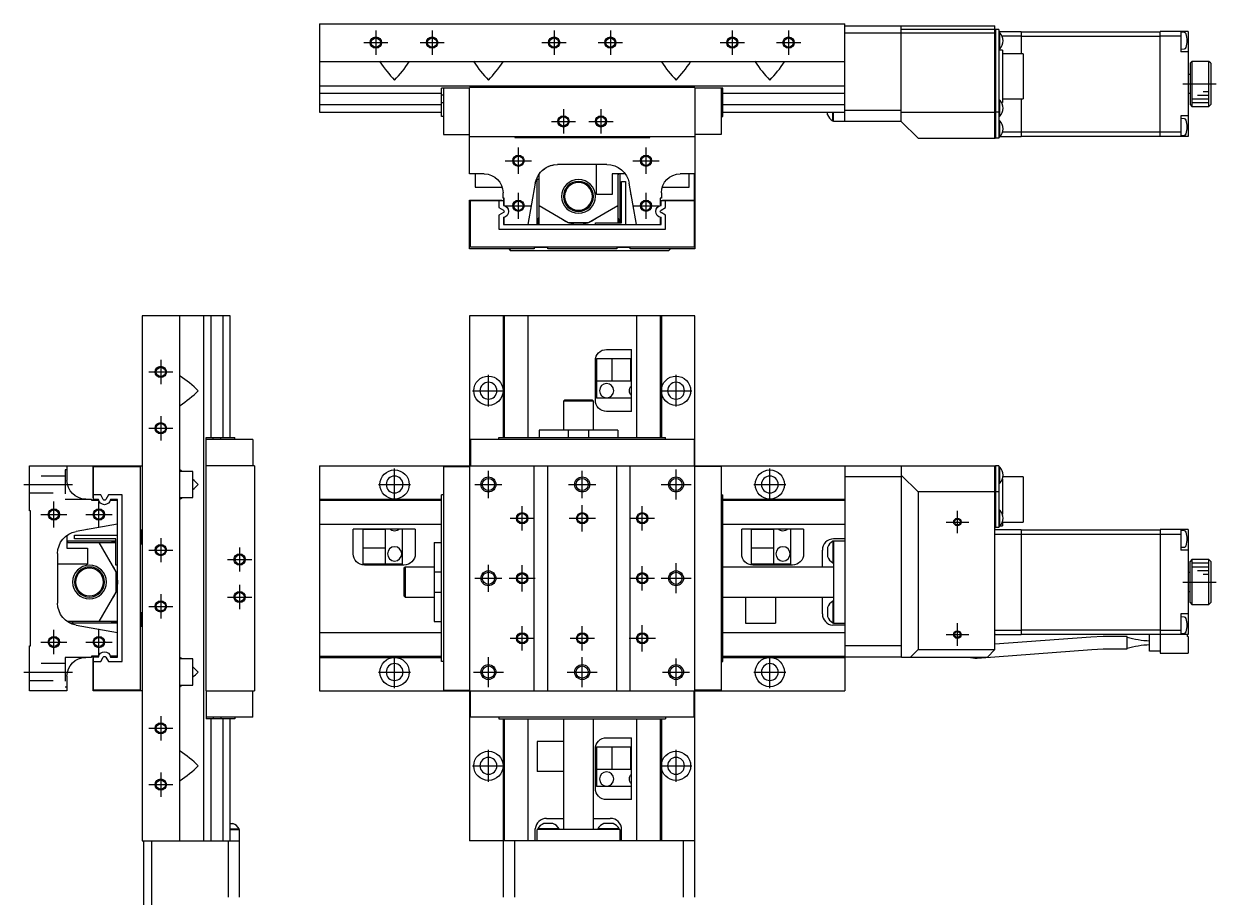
# Model space of a CAD drawing. Extents: x -2 to 642, y -8 to 401.
# Drawn here: x -1.5 to 316.3, y 168.1 to 400.9 of the extents above; entities that cross this region are included whole.
import ezdxf

# ---------------------------------------------------------------- set-up
doc = ezdxf.new("R2010")
doc.units = 0
doc.header["$LTSCALE"] = 0.5
doc.linetypes.add('CENTER', pattern=[50.8, 31.75, -6.35, 6.35, -6.35])
doc.linetypes.add('DASHED', pattern=[19.05, 12.7, -6.35])
for name, color, linetype in [('MSM_CENTER', 1, 'CENTER'), ('MSM_CONTINUOUS', 7, 'CONTINUOUS'), ('MSM_DASHED', 4, 'DASHED'), ('MSM_NARROW', 5, 'CONTINUOUS')]:
    doc.layers.add(name, color=color, linetype=linetype)

msp = doc.modelspace()

# ---------------------------------------------------------------- linework, layer by layer
at = {"layer": 'MSM_CENTER'}
for p, q in [((92.31, 399.14), (92.31, 392.68)), ((107.31, 399.14), (107.31, 392.68)), ((139.81, 399.14), (139.81, 392.68)), ((154.81, 399.14), (154.81, 392.68)), ((187.31, 399.14), (187.31, 392.68)), ((202.31, 399.14), (202.31, 392.68)), ((89.08, 395.91), (95.54, 395.91)), ((104.08, 395.91), (110.54, 395.91)), ((136.58, 395.91), (143.04, 395.91)), ((151.58, 395.91), (158.04, 395.91)), ((184.08, 395.91), (190.54, 395.91)), ((199.08, 395.91), (205.54, 395.91)), ((307.36, 384.91), (316.26, 384.91)), ((142.31, 378.14), (142.31, 371.68)), ((152.31, 378.14), (152.31, 371.68)), ((139.08, 374.91), (145.54, 374.91)), ((149.08, 374.91), (155.54, 374.91)), ((130.31, 360.91), (130.31, 367.91)), ((164.31, 360.91), (164.31, 367.91)), ((126.81, 364.41), (133.81, 364.41)), ((160.81, 364.41), (167.81, 364.41)), ((130.31, 348.91), (130.31, 355.91)), ((164.31, 348.91), (164.31, 355.91)), ((126.81, 352.41), (133.81, 352.41)), ((160.81, 352.41), (167.81, 352.41)), ((35, 311.35), (35, 304.89)), ((31.77, 308.12), (38.23, 308.12)), ((122.31, 298.87), (122.31, 307.37)), ((172.31, 298.87), (172.31, 307.37)), ((118.06, 303.12), (126.56, 303.12)), ((168.06, 303.12), (176.56, 303.12)), ((35, 296.35), (35, 289.89)), ((31.77, 293.12), (38.23, 293.12)), ((97.31, 273.87), (97.31, 282.37)), ((122.31, 274.49), (122.31, 281.74)), ((147.31, 274.49), (147.31, 281.74)), ((172.31, 274.12), (172.31, 282.12)), ((197.31, 273.87), (197.31, 282.37)), ((-1.5, 278.12), (11.5, 278.12)), ((93.06, 278.12), (101.56, 278.12)), ((118.69, 278.12), (125.93, 278.12)), ((143.69, 278.12), (150.93, 278.12)), ((168.31, 278.12), (176.31, 278.12)), ((193.06, 278.12), (201.56, 278.12)), ((6.5, 266.62), (6.5, 273.62)), ((18.5, 266.62), (18.5, 273.62)), ((3, 270.12), (10, 270.12)), ((15, 270.12), (22, 270.12)), ((131.31, 265.89), (131.31, 272.35)), ((147.31, 265.62), (147.31, 272.62)), ((163.31, 265.89), (163.31, 272.35)), ((247.31, 265.12), (247.31, 271.12)), ((128.08, 269.12), (134.54, 269.12)), ((143.81, 269.12), (150.81, 269.12)), ((160.08, 269.12), (166.54, 269.12)), ((244.31, 268.12), (250.31, 268.12)), ((35, 263.85), (35, 257.39)), ((31.77, 260.62), (38.23, 260.62)), ((56, 261.35), (56, 254.89)), ((52.77, 258.12), (59.23, 258.12)), ((122.31, 249.49), (122.31, 256.74)), ((131.31, 249.62), (131.31, 256.62)), ((163.31, 249.89), (163.31, 256.35)), ((172.31, 249.12), (172.31, 257.12)), ((56, 251.35), (56, 244.89)), ((118.69, 253.12), (125.93, 253.12)), ((127.81, 253.12), (134.81, 253.12)), ((160.08, 253.12), (166.54, 253.12)), ((168.31, 253.12), (176.31, 253.12)), ((307.36, 252.12), (316.26, 252.12)), ((35, 248.85), (35, 242.39)), ((52.77, 248.12), (59.23, 248.12)), ((31.77, 245.62), (38.23, 245.62)), ((6.5, 232.89), (6.5, 239.35)), ((18.5, 232.62), (18.5, 239.62)), ((131.31, 233.89), (131.31, 240.35)), ((147.31, 233.89), (147.31, 240.35)), ((163.31, 233.62), (163.31, 240.62)), ((247.31, 235.12), (247.31, 241.12)), ((3, 236.12), (10, 236.12)), ((15, 236.12), (22, 236.12)), ((128.08, 237.12), (134.54, 237.12)), ((144.08, 237.12), (150.54, 237.12)), ((159.81, 237.12), (166.81, 237.12)), ((244.31, 238.12), (250.31, 238.12)), ((97.31, 223.87), (97.31, 232.37)), ((122.31, 224.12), (122.31, 232.12)), ((147.31, 224.12), (147.31, 232.12)), ((197.31, 223.87), (197.31, 232.37)), ((172.31, 224.49), (172.31, 231.74)), ((-1.5, 228.12), (11.5, 228.12)), ((93.06, 228.12), (101.56, 228.12)), ((118.31, 228.12), (126.31, 228.12)), ((143.31, 228.12), (151.31, 228.12)), ((168.69, 228.12), (175.93, 228.12)), ((193.06, 228.12), (201.56, 228.12)), ((35, 216.35), (35, 209.89)), ((31.77, 213.12), (38.23, 213.12)), ((122.31, 198.87), (122.31, 207.37)), ((172.31, 198.87), (172.31, 207.37)), ((35, 201.35), (35, 194.89)), ((118.06, 203.12), (126.56, 203.12)), ((168.06, 203.12), (176.56, 203.12)), ((31.77, 198.12), (38.23, 198.12))]:
    msp.add_line(p, q, dxfattribs=at)
at = {"layer": 'MSM_CONTINUOUS'}
for p, q in [((77.31, 400.91), (217.31, 400.91)), ((77.31, 400.91), (77.31, 377.41)), ((217.31, 374.91), (217.31, 400.91)), ((217.31, 400.41), (257.31, 400.41)), ((232.31, 374.91), (232.31, 400.41)), ((257.31, 399.51), (257.31, 400.41)), ((257.31, 398.41), (217.31, 398.41)), ((257.31, 399.41), (232.31, 399.41)), ((257.31, 399.51), (257.21, 399.41)), ((257.41, 399.41), (257.31, 399.31)), ((257.31, 370.41), (257.31, 399.41)), ((258.31, 399.41), (257.41, 399.41)), ((257.41, 399.41), (257.41, 370.41)), ((258.31, 399.41), (258.31, 370.41)), ((258.31, 398.91), (264.31, 398.91)), ((258.6, 398.56), (258.31, 398.56)), ((258.6, 394.26), (258.6, 398.56)), ((259.21, 397.71), (264.31, 397.71)), ((264.31, 398.91), (264.31, 392.91)), ((264.31, 398.81), (301.31, 398.81)), ((264.31, 397.67), (301.31, 397.67)), ((308.81, 398.91), (301.31, 398.91)), ((301.31, 370.91), (301.31, 398.91)), ((301.31, 397.71), (306.81, 397.71)), ((306.81, 398.91), (306.81, 393.41)), ((307.79, 398.58), (306.81, 398.66)), ((308.81, 398.91), (308.81, 370.91)), ((258.31, 394.26), (258.6, 394.26)), ((306.81, 394.16), (307.79, 394.25)), ((77.31, 390.91), (217.31, 390.91)), ((93.57, 390.91), (93.41, 390.78)), ((101.05, 390.91), (101.21, 390.78)), ((118.57, 390.91), (118.41, 390.78)), ((126.05, 390.91), (126.21, 390.78)), ((168.57, 390.91), (168.41, 390.78)), ((176.05, 390.91), (176.21, 390.78)), ((193.57, 390.91), (193.41, 390.78)), ((201.05, 390.91), (201.21, 390.78)), ((259.31, 393.91), (258.31, 393.91)), ((259.31, 393.91), (259.31, 379.91)), ((264.81, 392.91), (259.31, 392.91)), ((264.81, 392.91), (264.81, 380.91)), ((308.81, 393.41), (306.81, 393.41)), ((309.81, 390.91), (309.31, 390.41)), ((314.31, 390.91), (309.81, 390.91)), ((309.81, 390.91), (309.81, 378.91)), ((314.81, 390.41), (314.31, 390.91)), ((314.31, 378.91), (314.31, 390.91)), ((309.31, 390.41), (309.31, 379.41)), ((314.81, 390.41), (314.81, 379.41)), ((309.31, 387.41), (308.81, 387.41)), ((77.31, 384.41), (217.31, 384.41)), ((77.31, 382.45), (109.81, 382.45)), ((117.31, 383.81), (109.81, 383.81)), ((109.81, 376.21), (109.81, 383.81)), ((110.31, 381.94), (109.81, 381.94)), ((110.31, 383.81), (110.31, 371.41)), ((177.31, 383.91), (117.31, 383.91)), ((117.31, 360.91), (117.31, 383.91)), ((177.31, 383.91), (177.31, 340.91)), ((184.81, 383.81), (177.31, 383.81)), ((184.31, 383.81), (184.31, 371.41)), ((184.31, 381.94), (184.81, 381.94)), ((184.81, 376.21), (184.81, 383.81)), ((184.81, 382.45), (217.31, 382.45)), ((308.81, 382.41), (309.31, 382.41)), ((77.31, 379.38), (109.81, 379.38)), ((110.31, 379.89), (109.81, 379.89)), ((184.31, 379.89), (184.81, 379.89)), ((184.81, 379.38), (217.31, 379.38)), ((258.6, 380.56), (258.31, 380.56)), ((258.6, 376.26), (258.6, 380.56)), ((259.11, 379.91), (259.31, 379.91)), ((259.31, 380.91), (264.81, 380.91)), ((264.31, 380.91), (264.31, 370.91)), ((309.31, 379.41), (309.81, 378.91)), ((309.81, 378.91), (314.31, 378.91)), ((314.31, 378.91), (314.81, 379.41)), ((77.31, 377.41), (109.81, 377.41)), ((110.31, 376.21), (109.81, 376.21)), ((184.31, 376.21), (184.81, 376.21)), ((184.81, 377.41), (217.31, 377.41)), ((212.66, 376.69), (212.66, 377.41)), ((214.11, 375.06), (214.11, 377.41)), ((214.11, 375.06), (214.31, 375.06)), ((214.31, 374.91), (214.31, 377.41)), ((217.31, 377.91), (232.31, 377.91)), ((232.31, 377.41), (257.31, 377.41)), ((257.31, 377.45), (257.41, 377.41)), ((258.31, 377.41), (257.41, 377.41)), ((258.31, 376.26), (258.6, 376.26)), ((258.6, 375.06), (258.31, 375.06)), ((258.6, 370.76), (258.6, 375.06)), ((308.81, 376.41), (306.81, 376.41)), ((306.81, 376.41), (306.81, 370.91)), ((307.79, 375.58), (306.81, 375.66)), ((232.31, 374.91), (214.31, 374.91)), ((232.31, 374.91), (236.81, 370.41)), ((259.4, 372.11), (264.31, 372.11)), ((264.31, 372.15), (301.31, 372.15)), ((301.31, 372.11), (306.81, 372.11)), ((110.31, 371.41), (117.31, 371.41)), ((117.31, 370.91), (177.31, 370.91)), ((129.31, 370.91), (129.31, 370.61)), ((129.31, 370.61), (165.31, 370.61)), ((165.31, 370.61), (165.31, 370.91)), ((184.31, 371.41), (177.31, 371.41)), ((236.81, 370.41), (257.31, 370.41)), ((257.31, 370.51), (257.41, 370.41)), ((258.31, 370.41), (257.41, 370.41)), ((258.31, 370.76), (258.6, 370.76)), ((258.74, 370.91), (264.31, 370.91)), ((264.31, 371.01), (301.31, 371.01)), ((308.81, 370.91), (301.31, 370.91)), ((306.81, 371.16), (307.79, 371.25)), ((153.9, 363.41), (140.72, 363.41)), ((151.11, 355.41), (151.11, 363.41)), ((121.21, 360.91), (117.31, 360.91)), ((118.81, 360.91), (118.81, 357.41)), ((135.31, 347.41), (135.31, 359.86)), ((135.81, 359.41), (135.31, 359.41)), ((135.81, 347.41), (135.81, 360.86)), ((158.77, 360.91), (155.31, 360.91)), ((155.31, 360.91), (155.31, 355.41)), ((156.81, 360.86), (156.81, 347.91)), ((157.31, 360.91), (157.31, 347.91)), ((177.31, 360.91), (173.41, 360.91)), ((175.81, 357.41), (175.81, 360.91)), ((177.21, 353.91), (177.21, 360.91)), ((118.81, 357.41), (125.81, 357.41)), ((125.31, 358.77), (125.31, 358.78)), ((126.21, 354.41), (126.21, 355.91)), ((134.81, 358.46), (132.86, 347.41)), ((157.81, 358.91), (158.81, 358.91)), ((157.81, 347.91), (157.81, 358.91)), ((158.81, 358.91), (158.81, 347.41)), ((161.76, 347.41), (159.81, 358.46)), ((168.41, 355.91), (168.41, 354.41)), ((168.81, 357.41), (175.81, 357.41)), ((117.31, 340.91), (117.31, 353.91)), ((117.31, 353.91), (125.91, 353.91)), ((117.51, 341.41), (117.51, 353.81)), ((117.51, 353.81), (126.31, 353.81)), ((125.11, 353.81), (125.11, 351.94)), ((125.91, 353.91), (125.91, 353.81)), ((126.51, 354.41), (126.21, 354.41)), ((126.31, 354.41), (126.31, 352.49)), ((126.51, 352.45), (126.51, 354.41)), ((155.31, 355.41), (151.11, 355.41)), ((160.31, 355.41), (160.31, 355.62)), ((160.34, 355.41), (160.31, 355.41)), ((168.11, 354.41), (168.11, 352.45)), ((168.41, 354.41), (168.11, 354.41)), ((168.31, 353.81), (177.11, 353.81)), ((168.31, 352.49), (168.31, 353.81)), ((168.71, 353.81), (168.71, 353.91)), ((168.71, 353.91), (177.31, 353.91)), ((169.51, 351.94), (169.51, 353.81)), ((177.11, 353.81), (177.11, 341.41)), ((125.11, 351.94), (126.3, 351.25)), ((126.3, 350.58), (125.11, 349.89)), ((125.11, 349.89), (125.11, 346.21)), ((143.6, 347.91), (135.81, 352.41)), ((156.81, 352.41), (149.01, 347.91)), ((168.31, 351.25), (169.51, 351.94)), ((169.51, 349.89), (168.31, 350.58)), ((169.51, 346.21), (169.51, 349.89)), ((126.31, 349.34), (126.31, 347.41)), ((126.51, 347.71), (126.31, 347.91)), ((126.31, 347.41), (168.31, 347.41)), ((126.51, 347.41), (126.51, 349.38)), ((149.01, 347.91), (143.6, 347.91)), ((150.81, 347.91), (157.81, 347.91)), ((150.81, 347.41), (150.81, 347.91)), ((168.11, 349.38), (168.11, 347.41)), ((168.31, 347.41), (168.31, 349.34)), ((125.11, 346.21), (169.51, 346.21)), ((134.51, 340.91), (117.31, 340.91)), ((177.11, 341.41), (117.51, 341.41)), ((128.31, 340.41), (127.81, 340.91)), ((127.81, 340.91), (128.31, 340.41)), ((170.31, 340.41), (128.31, 340.41)), ((138.11, 341.26), (134.51, 341.26)), ((134.51, 341.26), (134.51, 340.91)), ((138.11, 340.91), (138.11, 341.26)), ((156.51, 340.91), (138.11, 340.91)), ((160.11, 341.26), (156.51, 341.26)), ((156.51, 341.26), (156.51, 340.91)), ((160.11, 340.91), (160.11, 341.26)), ((177.31, 340.91), (160.11, 340.91)), ((170.81, 340.91), (170.31, 340.41)), ((30, 323.12), (30, 183.12)), ((53.5, 323.12), (30, 323.12)), ((40, 323.12), (40, 183.12)), ((46.5, 183.12), (46.5, 323.12)), ((48.46, 290.62), (48.46, 323.12)), ((51.54, 323.12), (51.54, 290.62)), ((53.5, 290.62), (53.5, 323.12)), ((117.31, 323.12), (117.31, 183.12)), ((177.31, 323.12), (117.31, 323.12)), ((126.21, 323.12), (126.21, 290.62)), ((126.51, 323.12), (126.51, 290.62)), ((132.86, 323.12), (132.86, 290.62)), ((161.76, 323.12), (161.76, 290.62)), ((168.11, 323.12), (168.11, 290.62)), ((168.41, 323.12), (168.41, 290.62)), ((177.31, 168.12), (177.31, 323.12)), ((160.43, 311.62), (151.11, 311.62)), ((151.11, 311.62), (151.11, 301.12)), ((153.81, 314.12), (160.43, 314.12)), ((155.31, 305.62), (155.31, 311.62)), ((160.31, 305.62), (160.31, 311.62)), ((160.43, 297.62), (160.43, 314.12)), ((150.81, 300.62), (150.81, 311.12)), ((40, 306.86), (40.13, 307.02)), ((160.43, 305.62), (151.11, 305.62)), ((40, 299.37), (40.13, 299.22)), ((142.61, 300.62), (142.31, 300.32)), ((150.31, 300.32), (142.31, 300.32)), ((142.31, 300.32), (142.31, 292.62)), ((150.01, 300.62), (142.61, 300.62)), ((150.31, 300.32), (150.01, 300.62)), ((150.31, 292.62), (150.31, 300.32)), ((160.43, 301.12), (151.11, 301.12)), ((160.43, 297.62), (153.81, 297.62)), ((135.81, 292.62), (135.81, 290.62)), ((156.81, 292.62), (135.81, 292.62)), ((143.6, 292.62), (143.6, 290.62)), ((149.01, 292.62), (149.01, 290.62)), ((156.81, 292.62), (156.81, 290.62)), ((47.1, 290.62), (54.7, 290.62)), ((47.1, 283.12), (47.1, 290.62)), ((59.5, 290.12), (47.1, 290.12)), ((48.98, 290.12), (48.98, 290.62)), ((51.02, 290.12), (51.02, 290.62)), ((54.7, 290.12), (54.7, 290.62)), ((59.5, 290.12), (59.5, 283.12)), ((117.51, 290.12), (117.51, 283.12)), ((177.11, 290.12), (117.51, 290.12)), ((125.11, 290.62), (169.51, 290.62)), ((125.11, 290.12), (125.11, 290.62)), ((169.51, 290.12), (169.51, 290.62)), ((177.11, 290.12), (177.11, 283.12)), ((0, 271.12), (0, 283.12)), ((0, 283.12), (30, 283.12)), ((10, 283.12), (10, 279.22)), ((17, 274.52), (17, 283.12)), ((17.1, 274.12), (17.1, 282.92)), ((17.1, 282.92), (29.5, 282.92)), ((29.5, 282.92), (29.5, 223.32)), ((47, 283.12), (47, 223.12)), ((60, 283.12), (47, 283.12)), ((60, 283.12), (60, 223.12)), ((77.31, 283.12), (77.31, 223.12)), ((77.31, 283.12), (232.31, 283.12)), ((110.31, 282.92), (117.31, 282.92)), ((110.31, 282.92), (110.31, 223.32)), ((134.51, 223.12), (134.51, 283.12)), ((138.11, 223.12), (138.11, 283.12)), ((156.51, 223.12), (156.51, 283.12)), ((160.11, 223.12), (160.11, 283.12)), ((184.31, 282.92), (177.31, 282.92)), ((184.31, 282.92), (184.31, 223.32)), ((217.31, 283.12), (217.31, 223.12)), ((232.41, 283.12), (232.31, 283.02)), ((232.31, 283.12), (232.31, 232.22)), ((232.41, 283.12), (257.31, 283.12)), ((257.31, 283.02), (257.41, 283.12)), ((257.31, 234.12), (257.31, 283.12)), ((258.31, 283.12), (257.41, 283.12)), ((257.41, 283.12), (257.41, 266.62)), ((258.31, 283.12), (258.31, 266.62)), ((40, 281.86), (40.13, 282.02)), ((43.5, 281.62), (40, 281.62)), ((43.5, 274.62), (43.5, 281.62)), ((232.31, 280.12), (217.31, 280.12)), ((232.31, 280.62), (236.81, 276.12)), ((258.6, 282.77), (258.31, 282.77)), ((258.6, 278.47), (258.6, 282.77)), ((264.81, 280.12), (259.47, 280.12)), ((264.81, 280.12), (264.81, 268.12)), ((258.31, 278.47), (258.6, 278.47)), ((259.31, 279.54), (259.31, 270.19)), ((15, 274.22), (16.5, 274.22)), ((16.5, 274.22), (16.5, 273.92)), ((16.5, 273.92), (18.46, 273.92)), ((17.1, 274.52), (17, 274.52)), ((18.98, 275.32), (17.1, 275.32)), ((18.42, 274.12), (17.1, 274.12)), ((19.66, 274.12), (18.98, 275.32)), ((21.02, 275.32), (20.34, 274.12)), ((24.7, 275.32), (21.02, 275.32)), ((21.54, 273.92), (23.5, 273.92)), ((23.5, 274.12), (21.58, 274.12)), ((23.5, 232.12), (23.5, 274.12)), ((24.7, 230.92), (24.7, 275.32)), ((40, 274.62), (43.5, 274.62)), ((40, 274.37), (40.13, 274.22)), ((77.31, 274.22), (109.81, 274.22)), ((77.31, 273.92), (109.81, 273.92)), ((109.81, 230.92), (109.81, 275.32)), ((110.31, 275.32), (109.81, 275.32)), ((184.31, 275.32), (184.81, 275.32)), ((184.81, 230.92), (184.81, 275.32)), ((184.81, 274.22), (217.31, 274.22)), ((184.81, 273.92), (217.31, 273.92)), ((236.81, 276.12), (236.81, 234.12)), ((257.31, 276.12), (236.81, 276.12)), ((257.31, 276.07), (257.41, 276.12)), ((258.31, 276.12), (257.41, 276.12)), ((0.3, 271.12), (0, 271.12)), ((0.3, 235.12), (0.3, 271.12)), ((258.6, 271.27), (258.31, 271.27)), ((258.6, 266.97), (258.6, 271.27)), ((23.5, 267.56), (12.46, 265.62)), ((77.31, 267.56), (109.81, 267.56)), ((184.81, 267.56), (217.31, 267.56)), ((258.31, 266.97), (258.6, 266.97)), ((258.74, 267.12), (259.31, 267.12)), ((259.31, 268.04), (259.31, 267.12)), ((259.34, 268.12), (264.81, 268.12)), ((10, 264.58), (10, 261.12)), ((12, 264.62), (23.5, 264.62)), ((12, 263.62), (12, 264.62)), ((15.5, 266.12), (15.29, 266.12)), ((15.5, 266.15), (15.5, 266.12)), ((29.65, 265.92), (29.65, 262.32)), ((30, 265.92), (29.65, 265.92)), ((102.81, 266.24), (86.31, 266.24)), ((86.31, 259.62), (86.31, 266.24)), ((88.81, 266.24), (88.81, 256.92)), ((94.81, 266.12), (88.81, 266.12)), ((94.81, 266.24), (94.81, 256.92)), ((99.31, 266.24), (99.31, 256.92)), ((102.81, 266.24), (102.81, 259.62)), ((206.31, 266.24), (189.81, 266.24)), ((189.81, 259.62), (189.81, 266.24)), ((192.31, 266.24), (192.31, 256.92)), ((198.31, 266.12), (192.31, 266.12)), ((198.31, 266.24), (198.31, 256.92)), ((202.81, 266.24), (202.81, 256.92)), ((206.31, 266.24), (206.31, 259.62)), ((257.31, 266.72), (257.41, 266.62)), ((257.31, 266.12), (264.31, 266.12)), ((257.31, 264.92), (264.31, 264.92)), ((258.31, 266.62), (257.41, 266.62)), ((264.31, 266.12), (264.31, 238.12)), ((264.31, 266.02), (301.31, 266.02)), ((264.31, 264.87), (301.31, 264.87)), ((301.31, 266.12), (301.31, 233.12)), ((308.81, 266.12), (301.31, 266.12)), ((301.31, 264.92), (306.81, 264.92)), ((306.81, 266.12), (306.81, 260.62)), ((307.79, 265.78), (306.81, 265.87)), ((308.81, 266.12), (308.81, 238.12)), ((10, 263.12), (23, 263.12)), ((10, 261.12), (15.5, 261.12)), ((10.05, 262.62), (23, 262.62)), ((23, 263.62), (12, 263.62)), ((15.5, 261.12), (15.5, 256.92)), ((18.5, 262.62), (23, 254.82)), ((23, 256.62), (23, 263.62)), ((29.65, 262.32), (30, 262.32)), ((94.81, 261.12), (88.81, 261.12)), ((107.81, 262.62), (107.81, 241.62)), ((107.81, 262.62), (109.81, 262.62)), ((198.31, 261.12), (192.31, 261.12)), ((211.31, 256.12), (211.31, 260.61)), ((212.66, 261.33), (212.66, 258.91)), ((214.11, 262.98), (214.11, 257.26)), ((214.31, 262.98), (214.11, 262.98)), ((217.31, 263.61), (214.31, 263.61)), ((214.31, 263.12), (214.31, 241.12)), ((214.31, 263.12), (217.31, 263.12)), ((306.81, 261.37), (307.79, 261.45)), ((308.81, 260.62), (306.81, 260.62)), ((7.5, 259.71), (7.5, 246.52)), ((309.81, 258.12), (309.31, 257.62)), ((309.31, 246.62), (309.31, 257.62)), ((309.81, 258.12), (309.81, 246.12)), ((314.31, 258.12), (309.81, 258.12)), ((314.31, 246.12), (314.31, 258.12)), ((314.81, 257.62), (314.31, 258.12)), ((314.81, 257.62), (314.81, 246.62)), ((15.5, 256.92), (7.5, 256.92)), ((23.5, 256.62), (23, 256.62)), ((23, 254.82), (23, 249.41)), ((99.31, 256.92), (88.81, 256.92)), ((99.81, 256.62), (89.31, 256.62)), ((100.11, 256.12), (99.81, 255.82)), ((99.81, 255.82), (99.81, 248.42)), ((100.11, 256.12), (100.11, 248.12)), ((107.81, 256.12), (100.11, 256.12)), ((107.81, 254.82), (109.81, 254.82)), ((214.31, 256.12), (184.81, 256.12)), ((202.81, 256.92), (192.31, 256.92)), ((203.31, 256.62), (192.81, 256.62)), ((214.11, 257.26), (214.31, 257.26)), ((309.31, 254.62), (308.81, 254.62)), ((23, 249.41), (18.5, 241.62)), ((99.81, 248.42), (100.11, 248.12)), ((100.11, 248.12), (107.81, 248.12)), ((107.81, 249.41), (109.81, 249.41)), ((184.81, 248.12), (214.31, 248.12)), ((190.81, 248.12), (190.81, 241.12)), ((198.81, 248.12), (198.81, 241.12)), ((211.31, 243.61), (211.31, 248.12)), ((308.81, 249.62), (309.31, 249.62)), ((212.66, 245.33), (212.66, 242.91)), ((214.11, 246.98), (214.11, 241.26)), ((214.31, 246.98), (214.11, 246.98)), ((309.31, 246.62), (309.81, 246.12)), ((309.81, 246.12), (314.31, 246.12)), ((314.31, 246.12), (314.81, 246.62)), ((23.5, 241.62), (10.05, 241.62)), ((11.5, 241.62), (11.5, 241.12)), ((30, 243.92), (29.65, 243.92)), ((29.65, 243.92), (29.65, 240.32)), ((107.81, 241.62), (109.81, 241.62)), ((308.81, 243.62), (306.81, 243.62)), ((306.81, 243.62), (306.81, 238.12)), ((307.79, 242.78), (306.81, 242.87)), ((23.5, 241.12), (11.05, 241.12)), ((12.46, 240.62), (23.5, 238.67)), ((29.65, 240.32), (30, 240.32)), ((77.31, 238.67), (109.81, 238.67)), ((184.81, 238.67), (217.31, 238.67)), ((190.81, 241.12), (198.81, 241.12)), ((214.11, 241.26), (214.31, 241.26)), ((214.31, 241.12), (217.31, 241.12)), ((217.31, 240.61), (214.31, 240.61)), ((257.31, 239.32), (264.31, 239.32)), ((264.31, 239.36), (301.31, 239.36)), ((301.31, 239.32), (306.81, 239.32)), ((306.81, 238.37), (307.79, 238.45)), ((257.41, 238.12), (257.31, 238.22)), ((282.85, 237.45), (257.31, 235.52)), ((257.41, 238.12), (264.31, 238.12)), ((264.31, 238.22), (301.31, 238.22)), ((286.12, 237.57), (282.85, 237.45)), ((292.51, 237.57), (286.12, 237.57)), ((292.51, 234.27), (292.51, 237.57)), ((298.51, 233.72), (298.51, 238.12)), ((308.81, 238.12), (298.51, 238.12)), ((308.51, 238.12), (308.51, 237.62)), ((308.81, 237.62), (308.51, 237.62)), ((308.81, 237.62), (308.81, 233.12)), ((0, 223.12), (0, 235.12)), ((0, 235.12), (0.3, 235.12)), ((16.5, 232.02), (15, 232.02)), ((18.46, 232.32), (16.5, 232.32)), ((16.5, 232.32), (16.5, 232.02)), ((18.42, 232.12), (16.5, 232.12)), ((17.1, 223.32), (17.1, 232.12)), ((18.98, 230.92), (19.66, 232.11)), ((20.34, 232.11), (21.02, 230.92)), ((23.5, 232.32), (21.54, 232.32)), ((21.58, 232.12), (23.5, 232.12)), ((23.2, 232.32), (23, 232.12)), ((40, 231.86), (40.13, 232.02)), ((77.31, 232.32), (109.81, 232.32)), ((77.31, 232.02), (109.81, 232.02)), ((184.81, 232.32), (217.31, 232.32)), ((184.81, 232.02), (217.31, 232.02)), ((232.31, 235.12), (217.31, 235.12)), ((232.31, 232.12), (217.31, 232.12)), ((232.31, 232.22), (232.41, 232.12)), ((232.41, 232.12), (255.31, 232.12)), ((236.81, 234.12), (234.81, 232.12)), ((236.81, 234.12), (257.31, 234.12)), ((252.53, 231.85), (283.1, 234.16)), ((257.31, 234.12), (255.31, 232.12)), ((283.1, 234.16), (286.12, 234.27)), ((286.12, 234.27), (292.51, 234.27)), ((301.31, 233.72), (298.51, 233.72)), ((301.31, 233.12), (308.81, 233.12)), ((12.14, 231.12), (12.14, 231.12)), ((17, 223.12), (17, 231.72)), ((17, 231.72), (17.1, 231.72)), ((17.1, 230.92), (18.98, 230.92)), ((21.02, 230.92), (24.7, 230.92)), ((43.5, 231.62), (40, 231.62)), ((43.5, 224.62), (43.5, 231.62)), ((110.31, 230.92), (109.81, 230.92)), ((184.31, 230.92), (184.81, 230.92)), ((10, 227.02), (10, 223.12)), ((10, 223.12), (0, 223.12)), ((30, 223.12), (17, 223.12)), ((29.5, 223.32), (17.1, 223.32)), ((40, 224.62), (43.5, 224.62)), ((40, 224.37), (40.13, 224.22)), ((47, 223.12), (60, 223.12)), ((47.1, 223.12), (47.1, 215.62)), ((59.5, 216.12), (59.5, 223.12)), ((77.31, 223.12), (217.31, 223.12)), ((110.31, 223.32), (117.31, 223.32)), ((117.51, 216.12), (117.51, 223.12)), ((177.11, 216.12), (177.11, 223.12)), ((184.31, 223.32), (177.31, 223.32)), ((59.5, 216.12), (47.1, 216.12)), ((48.98, 216.12), (48.98, 215.62)), ((51.02, 216.12), (51.02, 215.62)), ((54.7, 216.12), (54.7, 215.62)), ((177.11, 216.12), (117.51, 216.12)), ((125.11, 216.12), (125.11, 215.62)), ((169.51, 216.12), (169.51, 215.62)), ((54.7, 215.62), (47.1, 215.62)), ((48.46, 183.12), (48.46, 215.62)), ((51.54, 215.62), (51.54, 183.12)), ((53.5, 183.12), (53.5, 215.62)), ((125.11, 215.62), (169.51, 215.62)), ((126.21, 215.62), (126.21, 183.12)), ((126.51, 215.62), (126.51, 183.12)), ((132.86, 215.62), (132.86, 183.12)), ((142.31, 215.62), (142.31, 186.12)), ((150.31, 186.12), (150.31, 215.62)), ((161.76, 215.62), (161.76, 183.12)), ((168.11, 215.62), (168.11, 183.12)), ((168.41, 215.62), (168.41, 183.12)), ((153.81, 210.62), (160.43, 210.62)), ((160.43, 194.12), (160.43, 210.62)), ((40, 206.86), (40.13, 207.02)), ((135.31, 209.62), (135.31, 201.62)), ((142.31, 209.62), (135.31, 209.62)), ((150.81, 197.12), (150.81, 207.62)), ((160.43, 208.12), (151.11, 208.12)), ((151.11, 208.12), (151.11, 197.62)), ((155.31, 202.12), (155.31, 208.12)), ((160.31, 202.12), (160.31, 208.12)), ((142.31, 201.62), (135.31, 201.62)), ((160.43, 202.12), (151.11, 202.12)), ((40, 199.37), (40.13, 199.22)), ((160.43, 197.62), (151.11, 197.62)), ((160.43, 194.12), (153.81, 194.12)), ((53.5, 187.77), (54.22, 187.77)), ((139.52, 187.77), (137.1, 187.77)), ((137.8, 189.12), (142.31, 189.12)), ((150.31, 189.12), (154.8, 189.12)), ((155.52, 187.77), (153.1, 187.77)), ((53.5, 186.32), (55.85, 186.32)), ((53.5, 186.12), (56, 186.12)), ((55.85, 186.12), (55.85, 186.32)), ((56, 168.12), (56, 186.12)), ((134.8, 183.12), (134.8, 186.12)), ((135.31, 183.12), (135.31, 186.12)), ((157.31, 186.12), (135.31, 186.12)), ((141.17, 186.32), (135.45, 186.32)), ((135.45, 186.32), (135.45, 186.12)), ((141.17, 186.12), (141.17, 186.32)), ((157.17, 186.32), (151.45, 186.32)), ((151.45, 186.32), (151.45, 186.12)), ((157.17, 186.12), (157.17, 186.32)), ((157.31, 186.12), (157.31, 183.12)), ((157.8, 183.12), (157.8, 186.12)), ((30, 183.12), (56, 183.12)), ((30.5, 143.12), (30.5, 183.12)), ((32.5, 183.12), (32.5, 158.12)), ((53, 168.12), (53, 183.12)), ((177.31, 183.12), (117.31, 183.12)), ((126.31, 168.12), (126.31, 183.12)), ((129.31, 168.12), (129.31, 183.12)), ((174.31, 168.12), (174.31, 183.12))]:
    msp.add_line(p, q, dxfattribs=at)
for centre, radius in [((92.31, 395.91), 1.23), ((107.31, 395.91), 1.23), ((139.81, 395.91), 1.23), ((154.81, 395.91), 1.23), ((187.31, 395.91), 1.23), ((202.31, 395.91), 1.23), ((142.31, 374.91), 1.23), ((152.31, 374.91), 1.23), ((130.31, 364.41), 1.23), ((164.31, 364.41), 1.23), ((130.31, 352.41), 1.23), ((164.31, 352.41), 1.23), ((35, 308.12), 1.23), ((122.31, 303.12), 3.9), ((172.31, 303.12), 3.9), ((35, 293.12), 1.23), ((97.31, 278.12), 3.9), ((122.31, 278.12), 1.62), ((147.31, 278.12), 1.62), ((172.31, 278.12), 1.62), ((197.31, 278.12), 3.9), ((6.5, 270.12), 1.23), ((18.5, 270.12), 1.23), ((131.31, 269.12), 1.23), ((147.31, 269.12), 1.23), ((163.31, 269.12), 1.23), ((247.31, 268.12), 0.783), ((35, 260.62), 1.23), ((56, 258.12), 1.23), ((122.31, 253.12), 1.62), ((131.31, 253.12), 1.23), ((163.31, 253.12), 1.23), ((172.31, 253.12), 1.62), ((56, 248.12), 1.23), ((35, 245.62), 1.23), ((131.31, 237.12), 1.23), ((147.31, 237.12), 1.23), ((163.31, 237.12), 1.23), ((247.31, 238.12), 0.783), ((6.5, 236.12), 1.23), ((18.5, 236.12), 1.23), ((97.31, 228.12), 3.9), ((197.31, 228.12), 3.9), ((122.31, 228.12), 1.62), ((147.31, 228.12), 1.62), ((172.31, 228.12), 1.62), ((35, 213.12), 1.23), ((122.31, 203.12), 3.9), ((172.31, 203.12), 3.9), ((35, 198.12), 1.23)]:
    msp.add_circle(centre, radius, dxfattribs=at)
at = {"layer": 'MSM_CONTINUOUS', "extrusion": (0, 0, -1)}
for centre, radius in [((-146.31, 354.91), 4.5), ((-146.31, 354.91), 4), ((-146.31, 354.91), 3.7), ((-122.31, 303.12), 2.25), ((-172.31, 303.12), 2.25), ((-153.81, 303.12), 1.9), ((-97.31, 278.12), 2.25), ((-197.31, 278.12), 2.25), ((-97.31, 259.62), 1.9), ((-200.81, 259.62), 1.9), ((-16, 252.12), 4.5), ((-16, 252.12), 4), ((-16, 252.12), 3.7), ((-97.31, 228.12), 2.25), ((-197.31, 228.12), 2.25), ((-122.31, 203.12), 2.25), ((-172.31, 203.12), 2.25), ((-153.81, 199.62), 1.9)]:
    msp.add_circle(centre, radius, dxfattribs=at)
at = {"layer": 'MSM_CONTINUOUS'}
for centre, radius, start, end in [((256.51, 396.41), 3, 314.22, 45.78), ((307.75, 398.08), 0.5, 17.6292, 85), ((302.51, 396.41), 6, 342.3708, 17.6292), ((307.75, 394.75), 0.5, 275, 342.3708), ((119.74, 407.87), 31.38, 212.9812, 224.3908), ((74.88, 407.87), 31.38, 315.6092, 327.0188), ((144.74, 407.87), 31.38, 212.9812, 224.3908), ((99.88, 407.87), 31.38, 315.6092, 327.0188), ((194.74, 407.87), 31.38, 212.9812, 224.3908), ((149.88, 407.87), 31.38, 315.6092, 327.0188), ((219.74, 407.87), 31.38, 212.9812, 224.3908), ((174.88, 407.87), 31.38, 315.6092, 327.0188), ((256.51, 378.41), 3, 314.22, 45.78), ((215.67, 377.91), 3.25, 202.061, 241.2734), ((256.51, 372.91), 3, 314.22, 45.78), ((307.75, 375.08), 0.5, 17.6292, 85), ((302.51, 373.41), 6, 342.3708, 17.6292), ((307.75, 371.75), 0.5, 275, 342.3708), ((23.04, 280.69), 31.38, 45.6092, 57.0188), ((23.04, 325.54), 31.38, 302.9812, 314.3908), ((23.04, 255.69), 31.38, 55.7006, 57.0188), ((256.51, 280.62), 3, 314.22, 45.78), ((23.04, 255.69), 31.38, 45.6092, 49.326), ((23.04, 300.54), 31.38, 310.674, 314.3908), ((23.04, 300.54), 31.38, 302.9812, 304.2994), ((256.51, 269.12), 3, 314.22, 45.78), ((307.75, 265.28), 0.5, 17.6292, 85), ((302.51, 263.62), 6, 342.3708, 17.6292), ((214.31, 260.61), 3, 90, 180), ((215.68, 260.13), 3.25, 118.9402, 158.4426), ((307.75, 261.95), 0.5, 275, 342.3708), ((215.68, 260.1), 3.25, 201.5574, 241.0598), ((215.68, 244.13), 3.25, 118.9402, 158.4426), ((214.31, 243.61), 3, 180, 265.3245), ((215.68, 244.1), 3.25, 201.5574, 241.0598), ((307.75, 242.28), 0.5, 17.6292, 85), ((302.51, 240.62), 6, 342.3708, 17.6292), ((307.75, 238.95), 0.5, 275, 342.3708), ((299.66, 263.35), 26.91, 254.5953, 267.5566), ((299.92, 206.78), 28.62, 92.8322, 105.0159), ((23.04, 205.69), 31.38, 55.7006, 57.0188), ((252.07, 238.03), 6.19, 252.7799, 274.2978), ((23.04, 205.69), 31.38, 45.6092, 49.326), ((23.04, 250.54), 31.38, 310.674, 314.3908), ((23.04, 250.54), 31.38, 302.9812, 304.2994), ((23.04, 180.69), 31.38, 45.6092, 57.0188), ((23.04, 225.54), 31.38, 302.9812, 314.3908), ((53, 184.75), 3.25, 28.7266, 67.939), ((137.8, 186.12), 3, 90, 175.3245), ((138.29, 184.74), 3.25, 111.5574, 151.0598), ((138.32, 184.74), 3.25, 28.9402, 68.4426), ((154.29, 184.74), 3.25, 111.5574, 151.0598), ((154.8, 186.12), 3, 360, 90), ((154.32, 184.74), 3.25, 28.9402, 68.4426)]:
    msp.add_arc(centre, radius, start, end, dxfattribs=at)
at = {"layer": 'MSM_CONTINUOUS', "extrusion": (0, 0, -1)}
for centre, radius, start, end in [((-140.72, 357.41), 6, 10, 90), ((-140.72, 357.41), 6, 35.0995, 84.0572), ((-153.9, 357.41), 6, 90, 170), ((-121.21, 355.91), 5, 90, 180), ((-140.79, 357.41), 6, 24.0962, 33.9498), ((-138.31, 361.91), 2.86, 333.9703, 335.3117), ((-151.61, 357.87), 6, 149.4911, 150.0438), ((-154.31, 361.91), 2.86, 200.4659, 209.0583), ((-173.41, 355.91), 5, 0, 90), ((-126.11, 350.91), 0.388, 119.9865, 240.0135), ((-126.11, 350.91), 1.59, 97.2353, 262.7647), ((-168.51, 350.91), 1.59, 277.2353, 82.7647), ((-168.51, 350.91), 0.388, 299.9865, 60.0135), ((-138.31, 347.91), 2.86, 349.9315, 29.0583), ((-146.31, 354.91), 7.5, 231.3733, 308.6268), ((-154.31, 347.91), 2.86, 150.9417, 180), ((-153.81, 311.12), 3, 0, 90), ((-161.81, 303.12), 1.9, 316.3793, 43.6207), ((-153.81, 300.62), 3, 270, 0), ((-15, 279.22), 5, 270, 0), ((-20, 274.32), 1.59, 187.2353, 352.7647), ((-20, 274.32), 0.388, 209.9865, 330.0135), ((-13.5, 259.71), 6, 0, 80), ((-97.31, 267.62), 1.9, 226.3793, 313.6207), ((-200.81, 267.62), 1.9, 226.3793, 313.6207), ((-9, 260.12), 2.86, 110.4659, 119.0583), ((-13.05, 257.42), 6, 59.4911, 60.0438), ((-23, 260.12), 2.86, 60.9417, 90), ((-89.31, 259.62), 3, 270, 0), ((-99.81, 259.62), 3, 180, 270), ((-192.81, 259.62), 3, 270, 0), ((-203.31, 259.62), 3, 180, 270), ((-16, 252.12), 7.5, 141.3733, 218.6267), ((-13.5, 246.52), 6, 280, 0), ((-13.5, 246.59), 6, 294.0962, 303.9498), ((-9, 244.12), 2.86, 243.9703, 245.3117), ((-23, 244.12), 2.86, 259.9315, 299.0583), ((-214.31, 243.61), 3, 270, 274.6755), ((-15, 227.02), 5, 0, 90), ((-20, 231.92), 1.59, 7.2353, 172.7647), ((-20, 231.92), 0.388, 29.9865, 150.0135), ((-153.81, 207.62), 3, 0, 90), ((-161.81, 199.62), 1.9, 316.3793, 43.6207), ((-153.81, 197.12), 3, 270, 0), ((-137.8, 186.12), 3, 0, 4.6755)]:
    msp.add_arc(centre, radius, start, end, dxfattribs=at)
at = {"layer": 'MSM_DASHED'}
for p, q in [((9.5, 280.37), (0, 280.37)), ((9.5, 282.02), (9.5, 274.22)), ((10, 282.02), (9.5, 282.02)), ((0, 275.87), (9.5, 275.87)), ((9.5, 274.22), (15, 274.22)), ((9.5, 232.02), (9.5, 224.22)), ((15, 232.02), (9.5, 232.02)), ((9.5, 230.37), (0, 230.37)), ((0, 225.87), (9.5, 225.87)), ((9.5, 224.22), (10, 224.22))]:
    msp.add_line(p, q, dxfattribs=at)
at = {"layer": 'MSM_NARROW'}
for p, q in [((311.31, 381.91), (314.31, 381.91)), ((312.81, 382.91), (314.31, 382.91)), ((309.81, 380.91), (314.31, 380.91)), ((309.81, 379.91), (314.31, 379.91)), ((314.31, 257.12), (309.81, 257.12)), ((314.31, 256.12), (309.81, 256.12)), ((314.31, 255.12), (311.31, 255.12)), ((314.31, 254.12), (312.81, 254.12))]:
    msp.add_line(p, q, dxfattribs=at)
for centre, radius in [((92.31, 395.91), 1.5), ((107.31, 395.91), 1.5), ((139.81, 395.91), 1.5), ((154.81, 395.91), 1.5), ((187.31, 395.91), 1.5), ((202.31, 395.91), 1.5), ((142.31, 374.91), 1.5), ((152.31, 374.91), 1.5), ((130.31, 364.41), 1.5), ((164.31, 364.41), 1.5), ((130.31, 352.41), 1.5), ((164.31, 352.41), 1.5), ((35, 308.12), 1.5), ((35, 293.12), 1.5), ((122.31, 278.12), 2), ((147.31, 278.12), 2), ((172.31, 278.12), 2), ((6.5, 270.12), 1.5), ((18.5, 270.12), 1.5), ((131.31, 269.12), 1.5), ((147.31, 269.12), 1.5), ((163.31, 269.12), 1.5), ((247.31, 268.12), 1), ((35, 260.62), 1.5), ((56, 258.12), 1.5), ((122.31, 253.12), 2), ((131.31, 253.12), 1.5), ((163.31, 253.12), 1.5), ((172.31, 253.12), 2), ((56, 248.12), 1.5), ((35, 245.62), 1.5), ((131.31, 237.12), 1.5), ((147.31, 237.12), 1.5), ((163.31, 237.12), 1.5), ((247.31, 238.12), 1), ((6.5, 236.12), 1.5), ((18.5, 236.12), 1.5), ((122.31, 228.12), 2), ((147.31, 228.12), 2), ((172.31, 228.12), 2), ((35, 213.12), 1.5), ((35, 198.12), 1.5)]:
    msp.add_circle(centre, radius, dxfattribs=at)

doc.saveas('drawing.dxf')
